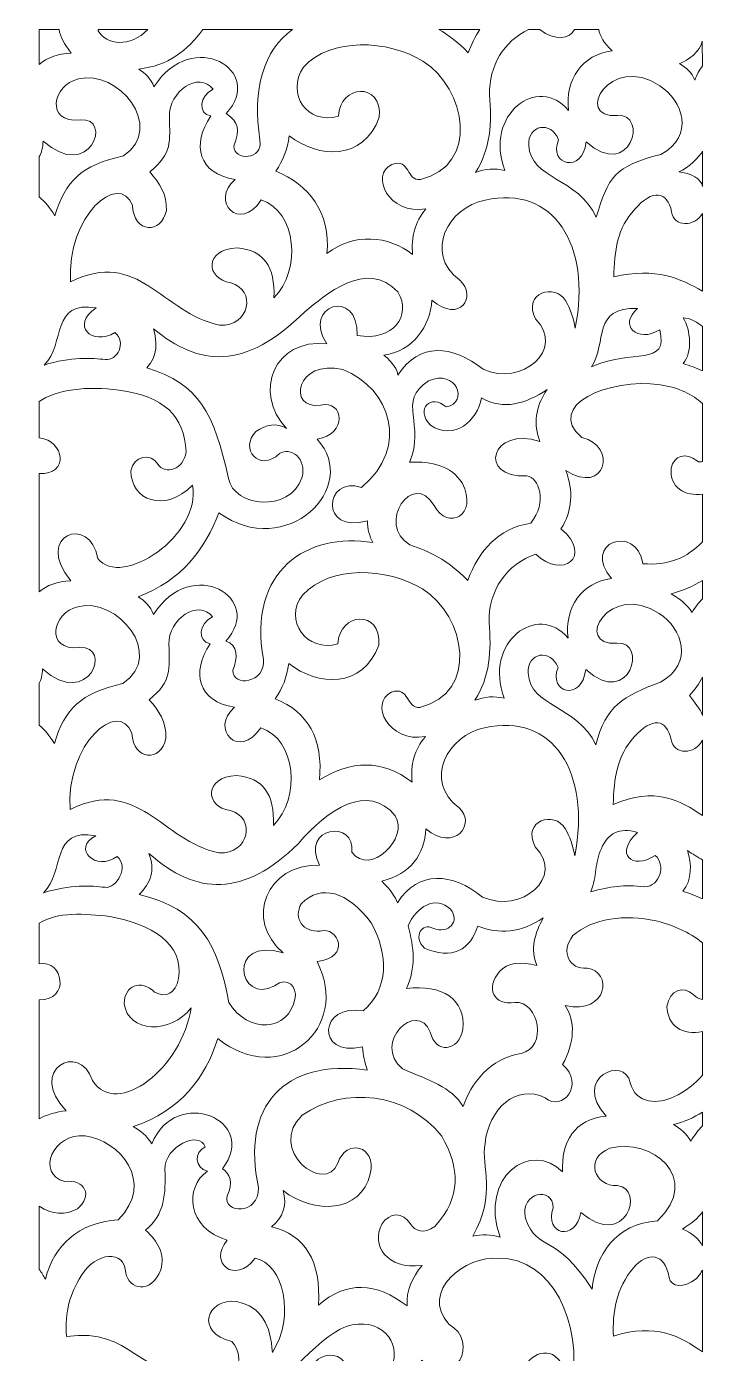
# Model space of a CAD drawing. Header units: centimetres. Extents: x -61 to 59, y -102 to 102.
# Drawn here: x 10.2 to 59.4, y 5.9 to 102.5 of the extents above; entities that cross this region are included whole.
import ezdxf

# ---------------------------------------------------------------- set-up
doc = ezdxf.new("R2010")
doc.units = ezdxf.units.CM
doc.header["$MEASUREMENT"] = 0
doc.layers.add('layer 1', color=7, linetype='Continuous')

msp = doc.modelspace()

# ---------------------------------------------------------------- linework, layer by layer
at = {"layer": 'layer 1', "color": 242, "lineweight": 9}
for points, knots in [([(29.58358, 102.25), (27.46231, 100.75653), (26.63312, 97.91877), (27.19972, 94.20324), (27.19972, 94.20324), (27.47787, 92.72964), (25.27843, 92.69927), (25.2988, 93.75055), (25.2988, 93.75055), (25.75921, 95.0766), (25.68021, 95.41738), (24.74583, 96.14265), (24.74583, 96.14265), (27.62003, 99.2297), (22.30411, 102.46548), (19.48442, 98.08968), (19.48442, 98.08968), (19.26281, 98.65356), (18.87714, 99.06605), (18.3793, 99.37512), (18.3793, 99.37512), (20.46555, 99.59696), (21.96413, 100.73223), (23.03674, 102.25), (23.03674, 102.25), (23.03674, 102.25), (29.58358, 102.25), (29.58358, 102.25)], [0, 0, 0, 0, 0.125, 0.125, 0.125, 0.125, 0.25, 0.25, 0.25, 0.25, 0.375, 0.375, 0.375, 0.375, 0.5, 0.5, 0.5, 0.5, 0.625, 0.625, 0.625, 0.625, 0.75, 0.75, 0.75, 0.75, 1, 1, 1, 1]), ([(12.57193, 102.25), (12.57193, 102.25), (11.12796, 102.25), (11.12796, 102.25), (11.12796, 102.25), (11.12796, 102.25), (11.12796, 99.69389), (11.12796, 99.69389), (11.12796, 99.69389), (11.6812, 100.20272), (12.45493, 100.50163), (13.45962, 100.52935), (13.45962, 100.52935), (12.93194, 101.18061), (12.66128, 101.76077), (12.57193, 102.25)], [0, 0, 0, 0, 0.2, 0.2, 0.2, 0.2, 0.4, 0.4, 0.4, 0.4, 0.6, 0.6, 0.6, 0.6, 1, 1, 1, 1]), ([(19.04108, 102.25), (17.77449, 100.93027), (15.98276, 101.10703), (15.42583, 102.16087), (15.42583, 102.16087), (15.4209, 102.19099), (15.41563, 102.2207), (15.41007, 102.25), (15.41007, 102.25), (15.41007, 102.25), (19.04108, 102.25), (19.04108, 102.25)], [0, 0, 0, 0, 0.25, 0.25, 0.25, 0.25, 0.5, 0.5, 0.5, 0.5, 1, 1, 1, 1]), ([(29.33282, 94.52259), (29.22359, 93.53178), (28.86189, 92.69896), (28.35854, 91.95474), (28.35854, 91.95474), (30.73206, 90.98944), (32.3678, 88.92659), (32.07729, 85.94542), (32.07729, 85.94542), (34.04538, 87.47791), (36.576, 87.26438), (38.3214, 85.87499), (38.3214, 85.87499), (38.18745, 87.14174), (38.49466, 88.25413), (39.28648, 89.19695), (39.28648, 89.19695), (36.58258, 88.72571), (35.18491, 91.66618), (36.81669, 92.43509), (36.81669, 92.43509), (38.1239, 92.90148), (37.87565, 91.21193), (38.88335, 91.32899), (38.88335, 91.32899), (43.20492, 92.36925), (42.23832, 97.95538), (39.07152, 99.94195), (39.07152, 99.94195), (36.48916, 101.53062), (32.38115, 101.66902), (30.36123, 99.52137), (30.36123, 99.52137), (29.10006, 97.57153), (30.63649, 95.27874), (32.9189, 95.9491), (32.9189, 95.9491), (33.00273, 98.23376), (36.10719, 98.49513), (35.89497, 95.85973), (35.89497, 95.85973), (34.72844, 92.68658), (31.45974, 92.85834), (29.33282, 94.52259)], [0, 0, 0, 0, 0.08333333, 0.08333333, 0.08333333, 0.08333333, 0.16666667, 0.16666667, 0.16666667, 0.16666667, 0.25, 0.25, 0.25, 0.25, 0.33333333, 0.33333333, 0.33333333, 0.33333333, 0.41666667, 0.41666667, 0.41666667, 0.41666667, 0.5, 0.5, 0.5, 0.5, 0.58333333, 0.58333333, 0.58333333, 0.58333333, 0.66666667, 0.66666667, 0.66666667, 0.66666667, 0.75, 0.75, 0.75, 0.75, 0.83333333, 0.83333333, 0.83333333, 0.83333333, 1, 1, 1, 1]), ([(43.2024, 102.25), (42.87666, 101.74476), (42.60461, 101.17715), (42.37522, 100.55762), (42.37522, 100.55762), (41.6013, 101.34357), (40.91048, 101.8641), (40.2365, 102.25), (40.2365, 102.25), (40.2365, 102.25), (43.2024, 102.25), (43.2024, 102.25)], [0, 0, 0, 0, 0.25, 0.25, 0.25, 0.25, 0.5, 0.5, 0.5, 0.5, 1, 1, 1, 1]), ([(51.87171, 102.25), (51.96449, 101.77976), (52.2604, 101.2491), (52.84493, 100.70368), (52.84493, 100.70368), (50.67991, 100.43401), (49.39216, 98.59327), (49.67427, 96.36313), (49.67427, 96.36313), (47.45959, 99.01085), (43.47996, 96.07108), (45.03471, 91.99073), (45.03471, 91.99073), (44.32042, 92.15656), (43.6085, 92.11994), (42.89967, 91.83894), (42.89967, 91.83894), (43.97306, 93.50713), (44.11646, 95.49552), (43.91983, 97.50803), (43.91983, 97.50803), (43.88124, 99.61339), (44.95986, 101.39319), (46.76312, 102.25), (46.76312, 102.25), (46.76312, 102.25), (47.58975, 102.24998), (47.58975, 102.24998), (47.58975, 102.24998), (48.66796, 101.37656), (49.79594, 101.56026), (50.10097, 102.25), (50.10097, 102.25), (50.10097, 102.25), (51.87171, 102.25), (51.87171, 102.25)], [0, 0, 0, 0, 0.1, 0.1, 0.1, 0.1, 0.2, 0.2, 0.2, 0.2, 0.3, 0.3, 0.3, 0.3, 0.4, 0.4, 0.4, 0.4, 0.5, 0.5, 0.5, 0.5, 0.6, 0.6, 0.6, 0.6, 0.7, 0.7, 0.7, 0.7, 0.8, 0.8, 0.8, 0.8, 1, 1, 1, 1]), ([(59.42795, 99.60369), (59.42795, 99.60369), (59.41084, 101.39968), (59.41084, 101.39968), (59.41084, 101.39968), (59.30708, 100.66235), (58.35669, 99.99526), (57.76144, 99.77208), (57.76144, 99.77208), (58.23161, 99.47365), (58.6468, 99.12024), (58.86555, 98.57038), (58.86555, 98.57038), (59.01783, 98.95733), (59.20834, 99.30276), (59.42795, 99.60369)], [0, 0, 0, 0, 0.2, 0.2, 0.2, 0.2, 0.4, 0.4, 0.4, 0.4, 0.6, 0.6, 0.6, 0.6, 1, 1, 1, 1]), ([(50.95924, 94.07426), (50.69976, 91.73157), (48.18837, 92.37133), (48.94625, 94.21729), (48.94625, 94.21729), (48.42613, 95.63558), (46.67713, 95.32092), (46.77232, 93.81364), (46.77232, 93.81364), (46.89327, 91.34296), (50.37624, 91.49022), (51.69655, 88.59422), (51.69655, 88.59422), (52.53942, 91.46015), (53.03844, 92.34433), (56.39664, 93.15595), (56.39664, 93.15595), (58.89237, 94.52463), (57.99163, 97.08879), (56.31458, 98.16213), (56.31458, 98.16213), (52.70564, 100.55551), (49.97733, 95.78046), (53.24045, 95.98765), (53.24045, 95.98765), (55.49438, 96.20109), (54.227, 91.18369), (50.95924, 94.07426)], [0, 0, 0, 0, 0.125, 0.125, 0.125, 0.125, 0.25, 0.25, 0.25, 0.25, 0.375, 0.375, 0.375, 0.375, 0.5, 0.5, 0.5, 0.5, 0.625, 0.625, 0.625, 0.625, 0.75, 0.75, 0.75, 0.75, 1, 1, 1, 1]), ([(11.12796, 93.01524), (11.29191, 93.27018), (11.39853, 93.63778), (11.40385, 94.13615), (11.40385, 94.13615), (14.78953, 91.09774), (16.53989, 95.88188), (14.10863, 95.67759), (14.10863, 95.67759), (11.52782, 95.41738), (12.09414, 98.22814), (13.98853, 98.65112), (13.98853, 98.65112), (16.83501, 99.38257), (20.3722, 95.18754), (17.26229, 93.05536), (17.26229, 93.05536), (14.14173, 92.36114), (13.04527, 91.2303), (12.26638, 88.6995), (12.26638, 88.6995), (11.92031, 89.27987), (11.53254, 89.7196), (11.12796, 90.07203), (11.12796, 90.07203), (11.12796, 90.07203), (11.12796, 93.01524), (11.12796, 93.01524)], [0, 0, 0, 0, 0.125, 0.125, 0.125, 0.125, 0.25, 0.25, 0.25, 0.25, 0.375, 0.375, 0.375, 0.375, 0.5, 0.5, 0.5, 0.5, 0.625, 0.625, 0.625, 0.625, 0.75, 0.75, 0.75, 0.75, 1, 1, 1, 1]), ([(19.18072, 91.88252), (20.85821, 93.26076), (20.62713, 94.10749), (20.61102, 95.90362), (20.61102, 95.90362), (20.54385, 97.75318), (22.76557, 99.2453), (23.79194, 97.9118), (23.79194, 97.9118), (22.7856, 97.42788), (22.65285, 96.11668), (23.61672, 95.96126), (23.61672, 95.96126), (22.21035, 93.85589), (22.71769, 91.76001), (25.39117, 91.3319), (25.39117, 91.3319), (23.55577, 89.77272), (25.72113, 87.43861), (27.29485, 89.8467), (27.29485, 89.8467), (29.86579, 89.01213), (30.23635, 84.75672), (28.21968, 82.73481), (28.21968, 82.73481), (28.31266, 84.98639), (27.48942, 86.20544), (25.54092, 86.35798), (25.54092, 86.35798), (23.14125, 86.27981), (23.22379, 84.09499), (25.0796, 83.81733), (25.0796, 83.81733), (26.95548, 83.32172), (26.48382, 80.62731), (24.25298, 80.73799), (24.25298, 80.73799), (20.03793, 81.6363), (18.38458, 86.35792), (13.41444, 83.89492), (13.41444, 83.89492), (13.10036, 88.68427), (16.94397, 91.96427), (17.91373, 89.45983), (17.91373, 89.45983), (18.01384, 87.40963), (20.04365, 87.31919), (20.39038, 89.092), (20.39038, 89.092), (20.44503, 90.24959), (19.87745, 91.09813), (19.18072, 91.88252)], [0, 0, 0, 0, 0.07142857, 0.07142857, 0.07142857, 0.07142857, 0.14285714, 0.14285714, 0.14285714, 0.14285714, 0.21428571, 0.21428571, 0.21428571, 0.21428571, 0.28571429, 0.28571429, 0.28571429, 0.28571429, 0.35714286, 0.35714286, 0.35714286, 0.35714286, 0.42857143, 0.42857143, 0.42857143, 0.42857143, 0.5, 0.5, 0.5, 0.5, 0.57142857, 0.57142857, 0.57142857, 0.57142857, 0.64285714, 0.64285714, 0.64285714, 0.64285714, 0.71428571, 0.71428571, 0.71428571, 0.71428571, 0.78571429, 0.78571429, 0.78571429, 0.78571429, 0.85714286, 0.85714286, 0.85714286, 0.85714286, 1, 1, 1, 1]), ([(59.42796, 90.83539), (59.42796, 91.32853), (58.5031, 91.85119), (57.70257, 91.8891), (57.70257, 91.8891), (58.41411, 92.17694), (59.21388, 92.97288), (59.42796, 93.40596), (59.42796, 93.40596), (59.42796, 93.40596), (59.42796, 90.83539), (59.42796, 90.83539)], [0, 0, 0, 0, 0.25, 0.25, 0.25, 0.25, 0.5, 0.5, 0.5, 0.5, 1, 1, 1, 1]), ([(50.16302, 80.52669), (51.3606, 86.55504), (48.58271, 90.977), (43.5957, 89.83373), (43.5957, 89.83373), (40.92692, 89.33996), (39.09627, 85.97921), (41.73884, 84.02788), (41.73884, 84.02788), (43.03998, 82.83899), (41.77614, 80.81224), (39.72423, 82.55748), (39.72423, 82.55748), (39.60048, 80.67022), (38.36629, 78.87424), (36.23304, 78.55472), (36.23304, 78.55472), (36.946, 77.94212), (37.18937, 77.51922), (37.2503, 77.11162), (37.2503, 77.11162), (38.81323, 79.50652), (41.1969, 79.3136), (43.44635, 77.52675), (43.44635, 77.52675), (46.24805, 76.27772), (49.47903, 78.95325), (47.27283, 81.19074), (47.27283, 81.19074), (46.29218, 83.14492), (48.72081, 83.7885), (49.45563, 82.52264), (49.45563, 82.52264), (49.78995, 81.97709), (50.04834, 81.18581), (50.16302, 80.52669)], [0, 0, 0, 0, 0.1, 0.1, 0.1, 0.1, 0.2, 0.2, 0.2, 0.2, 0.3, 0.3, 0.3, 0.3, 0.4, 0.4, 0.4, 0.4, 0.5, 0.5, 0.5, 0.5, 0.6, 0.6, 0.6, 0.6, 0.7, 0.7, 0.7, 0.7, 0.8, 0.8, 0.8, 0.8, 1, 1, 1, 1]), ([(59.42796, 83.2178), (59.42796, 83.2178), (59.42796, 88.87292), (59.42796, 88.87292), (59.42796, 88.87292), (58.86357, 87.86111), (57.33151, 87.86491), (57.18068, 88.99635), (57.18068, 88.99635), (56.85515, 90.49388), (55.79169, 90.65549), (54.49687, 89.17309), (54.49687, 89.17309), (53.22804, 87.83779), (53.01633, 86.11635), (52.96473, 84.25198), (52.96473, 84.25198), (56.04611, 84.985), (57.85006, 84.10997), (59.42796, 83.2178)], [0, 0, 0, 0, 0.16666667, 0.16666667, 0.16666667, 0.16666667, 0.33333333, 0.33333333, 0.33333333, 0.33333333, 0.5, 0.5, 0.5, 0.5, 0.66666667, 0.66666667, 0.66666667, 0.66666667, 1, 1, 1, 1]), ([(19.43956, 80.48112), (19.72386, 79.51024), (19.77768, 78.53308), (18.97152, 77.62572), (18.97152, 77.62572), (22.79671, 76.47906), (23.84751, 74.33649), (24.90906, 69.58727), (24.90906, 69.58727), (25.29568, 67.5173), (29.35177, 67.05245), (30.26137, 69.63165), (30.26137, 69.63165), (30.65586, 71.06809), (29.38854, 71.91159), (28.62669, 71.39249), (28.62669, 71.39249), (27.14956, 69.97079), (25.66788, 71.7824), (26.91001, 73.00568), (26.91001, 73.00568), (27.67011, 73.52302), (28.41225, 73.65431), (29.12813, 73.22131), (29.12813, 73.22131), (26.65205, 75.83086), (28.25847, 79.81712), (32.06989, 79.37477), (32.06989, 79.37477), (30.18466, 82.20803), (34.3869, 83.50238), (34.28316, 79.9884), (34.28316, 79.9884), (36.94077, 79.54242), (38.25433, 81.43344), (37.25408, 83.15659), (37.25408, 83.15659), (34.96125, 85.62869), (31.90763, 82.8846), (30.4628, 81.71191), (30.4628, 81.71191), (26.06181, 77.37345), (22.78111, 77.76543), (19.43956, 80.48112)], [0, 0, 0, 0, 0.08333333, 0.08333333, 0.08333333, 0.08333333, 0.16666667, 0.16666667, 0.16666667, 0.16666667, 0.25, 0.25, 0.25, 0.25, 0.33333333, 0.33333333, 0.33333333, 0.33333333, 0.41666667, 0.41666667, 0.41666667, 0.41666667, 0.5, 0.5, 0.5, 0.5, 0.58333333, 0.58333333, 0.58333333, 0.58333333, 0.66666667, 0.66666667, 0.66666667, 0.66666667, 0.75, 0.75, 0.75, 0.75, 0.83333333, 0.83333333, 0.83333333, 0.83333333, 1, 1, 1, 1]), ([(15.28134, 81.99026), (11.9579, 82.57647), (13.07028, 79.40908), (11.47713, 77.83752), (11.47713, 77.83752), (13.4012, 78.44554), (15.01448, 78.35534), (15.9391, 78.23388), (15.9391, 78.23388), (16.80831, 78.11969), (17.51167, 79.48804), (16.64396, 80.20515), (16.64396, 80.20515), (14.96263, 79.20519), (13.3727, 80.73263), (15.28134, 81.99026)], [0, 0, 0, 0, 0.2, 0.2, 0.2, 0.2, 0.4, 0.4, 0.4, 0.4, 0.6, 0.6, 0.6, 0.6, 1, 1, 1, 1]), ([(54.70687, 81.95565), (51.36031, 82.07543), (52.50904, 79.50555), (51.34383, 77.70354), (51.34383, 77.70354), (54.26019, 79.073), (57.00083, 77.67483), (56.31805, 80.40402), (56.31805, 80.40402), (54.68209, 79.40638), (53.27631, 80.72308), (54.70687, 81.95565)], [0, 0, 0, 0, 0.25, 0.25, 0.25, 0.25, 0.5, 0.5, 0.5, 0.5, 1, 1, 1, 1]), ([(59.42796, 77.41646), (58.99024, 77.61505), (58.52318, 77.79182), (58.02788, 77.94483), (58.02788, 77.94483), (58.72332, 78.76691), (58.56114, 80.37456), (58.02626, 81.26636), (58.02626, 81.26636), (58.46847, 81.29006), (59.19455, 80.88432), (59.42796, 80.63574), (59.42796, 80.63574), (59.42796, 80.63574), (59.42796, 77.41646), (59.42796, 77.41646)], [0, 0, 0, 0, 0.2, 0.2, 0.2, 0.2, 0.4, 0.4, 0.4, 0.4, 0.6, 0.6, 0.6, 0.6, 1, 1, 1, 1]), ([(24.19585, 67.08545), (23.21249, 64.46958), (21.53085, 62.17425), (18.34137, 60.98023), (18.34137, 60.98023), (18.83924, 60.67118), (19.22489, 60.25865), (19.44649, 59.69479), (19.44649, 59.69479), (22.26618, 64.07062), (27.58209, 60.83482), (24.70789, 57.74776), (24.70789, 57.74776), (25.64659, 57.52534), (25.55624, 56.47021), (25.23633, 55.64868), (25.23633, 55.64868), (25.17741, 54.32459), (27.66549, 54.73557), (27.44767, 56.41942), (27.44767, 56.41942), (26.29268, 62.88657), (30.64384, 65.71214), (35.43084, 64.91803), (35.43084, 64.91803), (35.18561, 65.34029), (35.02239, 65.90821), (35.03435, 66.50543), (35.03435, 66.50543), (31.51594, 65.47083), (31.87654, 69.82592), (34.60669, 68.93047), (34.60669, 68.93047), (38.12727, 71.8953), (36.72024, 76.12579), (33.24501, 77.50357), (33.24501, 77.50357), (29.8214, 78.35391), (29.16606, 74.54339), (31.60042, 74.92753), (31.60042, 74.92753), (33.34305, 75.33812), (33.58758, 72.7537), (31.35827, 72.45241), (31.35827, 72.45241), (34.60669, 68.93047), (29.09285, 63.58274), (24.19585, 67.08545)], [0, 0, 0, 0, 0.07692308, 0.07692308, 0.07692308, 0.07692308, 0.15384615, 0.15384615, 0.15384615, 0.15384615, 0.23076923, 0.23076923, 0.23076923, 0.23076923, 0.30769231, 0.30769231, 0.30769231, 0.30769231, 0.38461538, 0.38461538, 0.38461538, 0.38461538, 0.46153846, 0.46153846, 0.46153846, 0.46153846, 0.53846154, 0.53846154, 0.53846154, 0.53846154, 0.61538462, 0.61538462, 0.61538462, 0.61538462, 0.69230769, 0.69230769, 0.69230769, 0.69230769, 0.76923077, 0.76923077, 0.76923077, 0.76923077, 0.84615385, 0.84615385, 0.84615385, 0.84615385, 1, 1, 1, 1]), ([(48.11667, 76.05096), (46.53696, 75.02469), (44.9509, 74.51806), (43.34731, 75.44803), (43.34731, 75.44803), (43.02375, 73.78024), (41.36561, 72.31443), (39.6109, 73.46449), (39.6109, 73.46449), (38.48268, 74.64143), (39.65582, 75.79406), (40.7575, 74.7879), (40.7575, 74.7879), (42.45633, 75.09642), (41.50249, 77.60728), (39.47318, 76.6831), (39.47318, 76.6831), (37.11696, 75.19479), (39.31385, 73.48532), (38.08292, 70.77465), (38.08292, 70.77465), (39.77223, 70.84081), (41.0963, 70.50087), (41.92474, 69.27121), (41.92474, 69.27121), (43.14092, 66.8977), (40.8679, 65.74563), (39.88137, 67.61212), (39.88137, 67.61212), (38.3611, 70.25477), (35.62102, 66.26759), (38.11903, 64.75433), (38.11903, 64.75433), (39.5501, 64.25477), (40.77419, 63.75015), (42.33725, 62.16273), (42.33725, 62.16273), (43.15526, 64.37191), (44.51553, 65.92065), (46.91881, 66.33598), (46.91881, 66.33598), (48.16996, 67.87511), (47.5123, 69.67065), (46.64628, 69.76907), (46.64628, 69.76907), (42.96005, 69.61953), (44.07842, 73.42532), (47.57797, 72.27389), (47.57797, 72.27389), (47.12911, 73.52525), (47.2249, 74.78326), (48.11667, 76.05096)], [0, 0, 0, 0, 0.07142857, 0.07142857, 0.07142857, 0.07142857, 0.14285714, 0.14285714, 0.14285714, 0.14285714, 0.21428571, 0.21428571, 0.21428571, 0.21428571, 0.28571429, 0.28571429, 0.28571429, 0.28571429, 0.35714286, 0.35714286, 0.35714286, 0.35714286, 0.42857143, 0.42857143, 0.42857143, 0.42857143, 0.5, 0.5, 0.5, 0.5, 0.57142857, 0.57142857, 0.57142857, 0.57142857, 0.64285714, 0.64285714, 0.64285714, 0.64285714, 0.71428571, 0.71428571, 0.71428571, 0.71428571, 0.78571429, 0.78571429, 0.78571429, 0.78571429, 0.85714286, 0.85714286, 0.85714286, 0.85714286, 1, 1, 1, 1]), ([(11.12796, 75.18186), (12.30037, 76.04976), (14.63955, 76.33775), (16.94284, 76.00565), (16.94284, 76.00565), (20.18318, 75.57731), (21.71245, 74.15738), (21.81625, 71.51885), (21.81625, 71.51885), (21.67487, 70.22836), (20.30417, 69.81363), (19.75291, 70.63476), (19.75291, 70.63476), (19.29579, 71.4672), (17.94746, 71.22377), (17.81042, 70.15007), (17.81042, 70.15007), (17.77614, 68.00057), (20.24128, 67.03509), (22.30041, 69.08881), (22.30041, 69.08881), (22.95556, 65.4562), (17.11593, 61.54028), (15.38787, 63.766), (15.38787, 63.766), (14.86184, 66.97697), (10.68495, 65.51223), (13.42164, 62.13451), (13.42164, 62.13451), (12.43974, 62.10739), (11.67844, 61.82124), (11.12796, 61.33327), (11.12796, 61.33327), (11.12796, 61.33327), (11.12778, 69.95255), (11.12778, 69.95255), (11.12778, 69.95255), (13.3254, 69.79927), (12.99317, 72.3589), (11.12796, 72.5317), (11.12796, 72.5317), (11.12796, 72.5317), (11.12796, 75.18186), (11.12796, 75.18186)], [0, 0, 0, 0, 0.08333333, 0.08333333, 0.08333333, 0.08333333, 0.16666667, 0.16666667, 0.16666667, 0.16666667, 0.25, 0.25, 0.25, 0.25, 0.33333333, 0.33333333, 0.33333333, 0.33333333, 0.41666667, 0.41666667, 0.41666667, 0.41666667, 0.5, 0.5, 0.5, 0.5, 0.58333333, 0.58333333, 0.58333333, 0.58333333, 0.66666667, 0.66666667, 0.66666667, 0.66666667, 0.75, 0.75, 0.75, 0.75, 0.83333333, 0.83333333, 0.83333333, 0.83333333, 1, 1, 1, 1]), ([(59.42797, 64.97355), (58.33382, 63.81103), (56.8973, 63.23234), (55.09587, 63.38513), (55.09587, 63.38513), (54.59414, 66.36092), (50.54829, 64.86543), (52.80699, 62.3088), (52.80699, 62.3088), (50.64196, 62.03909), (49.3542, 60.1984), (49.63632, 57.96821), (49.63632, 57.96821), (47.42165, 60.61595), (43.44201, 57.6762), (44.99678, 53.59578), (44.99678, 53.59578), (44.28242, 53.76171), (43.57057, 53.72503), (42.86169, 53.44404), (42.86169, 53.44404), (43.93513, 55.11225), (44.07856, 57.10066), (43.88193, 59.11314), (43.88193, 59.11314), (43.83945, 61.4313), (45.15139, 63.35471), (47.29371, 64.08599), (47.29371, 64.08599), (49.20926, 62.20293), (51.51253, 63.88523), (49.12027, 65.92316), (49.12027, 65.92316), (49.98394, 67.25949), (50.01727, 68.68514), (49.48239, 70.17199), (49.48239, 70.17199), (52.33185, 68.29939), (53.32243, 71.93923), (50.63144, 72.56194), (50.63144, 72.56194), (47.93465, 74.87596), (52.58872, 76.92995), (56.36691, 76.40304), (56.36691, 76.40304), (57.70886, 76.19588), (58.71832, 75.68085), (59.42797, 75.04299), (59.42797, 75.04299), (59.42797, 75.04299), (59.42796, 70.82829), (59.42796, 70.82829), (59.42796, 70.82829), (59.38669, 70.76761), (59.15567, 70.76488), (59.03237, 70.86277), (59.03237, 70.86277), (58.23933, 71.49413), (57.31637, 71.275), (57.15325, 70.33703), (57.15325, 70.33703), (56.98645, 68.91013), (58.18219, 68.28327), (59.42795, 68.45276), (59.42795, 68.45276), (59.42795, 68.45276), (59.42797, 64.97355), (59.42797, 64.97355)], [0, 0, 0, 0, 0.05555556, 0.05555556, 0.05555556, 0.05555556, 0.11111111, 0.11111111, 0.11111111, 0.11111111, 0.16666667, 0.16666667, 0.16666667, 0.16666667, 0.22222222, 0.22222222, 0.22222222, 0.22222222, 0.27777778, 0.27777778, 0.27777778, 0.27777778, 0.33333333, 0.33333333, 0.33333333, 0.33333333, 0.38888889, 0.38888889, 0.38888889, 0.38888889, 0.44444444, 0.44444444, 0.44444444, 0.44444444, 0.5, 0.5, 0.5, 0.5, 0.55555556, 0.55555556, 0.55555556, 0.55555556, 0.61111111, 0.61111111, 0.61111111, 0.61111111, 0.66666667, 0.66666667, 0.66666667, 0.66666667, 0.72222222, 0.72222222, 0.72222222, 0.72222222, 0.77777778, 0.77777778, 0.77777778, 0.77777778, 0.83333333, 0.83333333, 0.83333333, 0.83333333, 0.88888889, 0.88888889, 0.88888889, 0.88888889, 1, 1, 1, 1]), ([(29.29488, 56.12771), (29.18565, 55.13689), (28.82395, 54.30407), (28.3206, 53.55985), (28.3206, 53.55985), (30.69411, 52.59456), (31.82584, 50.63031), (31.53533, 47.64914), (31.53533, 47.64914), (33.81917, 49.05978), (36.07313, 49.19903), (38.28346, 47.48011), (38.28346, 47.48011), (38.1495, 48.74686), (38.45672, 49.85925), (39.24854, 50.80207), (39.24854, 50.80207), (36.54464, 50.33083), (35.14697, 53.27129), (36.77875, 54.04021), (36.77875, 54.04021), (38.08595, 54.5066), (37.83771, 52.81705), (38.8454, 52.9341), (38.8454, 52.9341), (43.16698, 53.97437), (42.20038, 59.5605), (39.03358, 61.54707), (39.03358, 61.54707), (36.45122, 63.13574), (32.3432, 63.27414), (30.32329, 61.12649), (30.32329, 61.12649), (28.87232, 59.27908), (30.59855, 56.88385), (32.88096, 57.55422), (32.88096, 57.55422), (32.96479, 59.83887), (36.06925, 60.10025), (35.85703, 57.46484), (35.85703, 57.46484), (34.6905, 54.2917), (31.4218, 54.46346), (29.29488, 56.12771)], [0, 0, 0, 0, 0.08333333, 0.08333333, 0.08333333, 0.08333333, 0.16666667, 0.16666667, 0.16666667, 0.16666667, 0.25, 0.25, 0.25, 0.25, 0.33333333, 0.33333333, 0.33333333, 0.33333333, 0.41666667, 0.41666667, 0.41666667, 0.41666667, 0.5, 0.5, 0.5, 0.5, 0.58333333, 0.58333333, 0.58333333, 0.58333333, 0.66666667, 0.66666667, 0.66666667, 0.66666667, 0.75, 0.75, 0.75, 0.75, 0.83333333, 0.83333333, 0.83333333, 0.83333333, 1, 1, 1, 1]), ([(50.9213, 55.67937), (50.66182, 53.33669), (48.15043, 53.97645), (48.9083, 55.82241), (48.9083, 55.82241), (48.38819, 57.24069), (46.63919, 56.92604), (46.73438, 55.41876), (46.73438, 55.41876), (46.85532, 52.94807), (50.3383, 53.09534), (51.65861, 50.19933), (51.65861, 50.19933), (52.39674, 53.06399), (53.6459, 53.74705), (56.3587, 54.76107), (56.3587, 54.76107), (58.85443, 56.12975), (57.95369, 58.69391), (56.27664, 59.76725), (56.27664, 59.76725), (52.6677, 62.16063), (49.93939, 57.38558), (53.2025, 57.59277), (53.2025, 57.59277), (55.45644, 57.8062), (54.18906, 52.78881), (50.9213, 55.67937)], [0, 0, 0, 0, 0.125, 0.125, 0.125, 0.125, 0.25, 0.25, 0.25, 0.25, 0.375, 0.375, 0.375, 0.375, 0.5, 0.5, 0.5, 0.5, 0.625, 0.625, 0.625, 0.625, 0.75, 0.75, 0.75, 0.75, 1, 1, 1, 1]), ([(59.42795, 60.83883), (59.1524, 60.56241), (58.8961, 60.23089), (58.66972, 59.83983), (58.66972, 59.83983), (58.3318, 60.38695), (57.64505, 60.92884), (57.14295, 61.19454), (57.14295, 61.19454), (57.98242, 61.42197), (58.74395, 61.74534), (59.42796, 62.15481), (59.42796, 62.15481), (59.42796, 62.15481), (59.42795, 60.83883), (59.42795, 60.83883)], [0, 0, 0, 0, 0.2, 0.2, 0.2, 0.2, 0.4, 0.4, 0.4, 0.4, 0.6, 0.6, 0.6, 0.6, 1, 1, 1, 1]), ([(11.12796, 54.68322), (11.27031, 54.93448), (11.36106, 55.28243), (11.36597, 55.74127), (11.36597, 55.74127), (14.75161, 52.70282), (16.50195, 57.48694), (14.07069, 57.28272), (14.07069, 57.28272), (11.4899, 57.02246), (12.05622, 59.83329), (13.9506, 60.25622), (13.9506, 60.25622), (16.79705, 60.98763), (20.33424, 56.79271), (17.22434, 54.66048), (17.22434, 54.66048), (14.10382, 53.96628), (13.00732, 52.83541), (12.22843, 50.30465), (12.22843, 50.30465), (11.8932, 50.86685), (11.51884, 51.29709), (11.12796, 51.64384), (11.12796, 51.64384), (11.12796, 51.64384), (11.12796, 54.68322), (11.12796, 54.68322)], [0, 0, 0, 0, 0.125, 0.125, 0.125, 0.125, 0.25, 0.25, 0.25, 0.25, 0.375, 0.375, 0.375, 0.375, 0.5, 0.5, 0.5, 0.5, 0.625, 0.625, 0.625, 0.625, 0.75, 0.75, 0.75, 0.75, 1, 1, 1, 1]), ([(19.14277, 53.48763), (20.82026, 54.86588), (20.58919, 55.71261), (20.57308, 57.50874), (20.57308, 57.50874), (20.50591, 59.35829), (22.72763, 60.85042), (23.754, 59.51691), (23.754, 59.51691), (22.74766, 59.033), (22.6149, 57.7218), (23.57878, 57.56637), (23.57878, 57.56637), (22.17241, 55.46101), (22.67975, 53.36512), (25.35323, 52.93702), (25.35323, 52.93702), (23.51783, 51.37783), (25.68319, 49.04373), (27.2569, 51.45182), (27.2569, 51.45182), (29.82785, 50.61725), (30.19841, 46.36184), (28.18174, 44.33992), (28.18174, 44.33992), (28.27472, 46.5915), (27.45148, 47.81056), (25.50298, 47.96309), (25.50298, 47.96309), (23.10331, 47.88493), (23.18585, 45.7001), (25.04166, 45.42245), (25.04166, 45.42245), (26.91754, 44.92683), (26.44588, 42.23243), (24.21503, 42.3431), (24.21503, 42.3431), (19.99999, 43.24142), (18.34664, 47.96304), (13.3765, 45.50004), (13.3765, 45.50004), (13.06242, 50.28938), (16.90603, 53.56939), (17.87579, 51.06495), (17.87579, 51.06495), (17.9759, 49.01474), (20.00571, 48.9243), (20.35244, 50.69712), (20.35244, 50.69712), (20.40709, 51.8547), (19.83951, 52.70325), (19.14277, 53.48763)], [0, 0, 0, 0, 0.07142857, 0.07142857, 0.07142857, 0.07142857, 0.14285714, 0.14285714, 0.14285714, 0.14285714, 0.21428571, 0.21428571, 0.21428571, 0.21428571, 0.28571429, 0.28571429, 0.28571429, 0.28571429, 0.35714286, 0.35714286, 0.35714286, 0.35714286, 0.42857143, 0.42857143, 0.42857143, 0.42857143, 0.5, 0.5, 0.5, 0.5, 0.57142857, 0.57142857, 0.57142857, 0.57142857, 0.64285714, 0.64285714, 0.64285714, 0.64285714, 0.71428571, 0.71428571, 0.71428571, 0.71428571, 0.78571429, 0.78571429, 0.78571429, 0.78571429, 0.85714286, 0.85714286, 0.85714286, 0.85714286, 1, 1, 1, 1]), ([(59.42796, 52.34326), (59.22899, 52.88901), (58.86472, 53.25173), (58.48642, 53.80233), (58.48642, 53.80233), (58.86811, 54.21883), (59.19064, 54.65783), (59.42796, 55.12785), (59.42796, 55.12785), (59.42796, 55.12785), (59.42796, 52.34326), (59.42796, 52.34326)], [0, 0, 0, 0, 0.25, 0.25, 0.25, 0.25, 0.5, 0.5, 0.5, 0.5, 1, 1, 1, 1]), ([(50.12507, 42.1318), (51.32266, 48.16016), (48.54477, 52.58211), (43.55776, 51.43885), (43.55776, 51.43885), (40.88897, 50.94508), (39.05833, 47.58433), (41.7009, 45.63299), (41.7009, 45.63299), (43.00203, 44.44411), (41.34096, 42.34966), (39.28906, 44.09489), (39.28906, 44.09489), (39.16531, 42.20764), (38.21795, 40.85506), (36.06682, 40.28392), (36.06682, 40.28392), (36.72753, 39.6602), (37.05717, 39.12319), (37.21236, 38.71673), (37.21236, 38.71673), (38.77529, 41.11164), (41.15896, 40.91871), (43.40841, 39.13187), (43.40841, 39.13187), (46.2101, 37.88284), (49.44109, 40.55837), (47.23489, 42.79586), (47.23489, 42.79586), (46.25424, 44.75003), (48.68287, 45.39362), (49.41769, 44.12775), (49.41769, 44.12775), (49.75201, 43.58221), (50.0104, 42.79092), (50.12507, 42.1318)], [0, 0, 0, 0, 0.1, 0.1, 0.1, 0.1, 0.2, 0.2, 0.2, 0.2, 0.3, 0.3, 0.3, 0.3, 0.4, 0.4, 0.4, 0.4, 0.5, 0.5, 0.5, 0.5, 0.6, 0.6, 0.6, 0.6, 0.7, 0.7, 0.7, 0.7, 0.8, 0.8, 0.8, 0.8, 1, 1, 1, 1]), ([(59.42795, 45.05765), (59.42795, 45.05765), (59.42796, 50.55061), (59.42796, 50.55061), (59.42796, 50.55061), (58.89799, 49.46663), (57.29711, 49.44357), (57.14277, 50.60148), (57.14277, 50.60148), (56.8172, 52.09898), (55.75374, 52.26056), (54.4589, 50.77828), (54.4589, 50.77828), (53.19008, 49.44293), (52.9784, 47.72146), (52.92677, 45.85712), (52.92677, 45.85712), (55.94435, 47.17687), (57.79123, 46.19449), (59.42795, 45.05765)], [0, 0, 0, 0, 0.16666667, 0.16666667, 0.16666667, 0.16666667, 0.33333333, 0.33333333, 0.33333333, 0.33333333, 0.5, 0.5, 0.5, 0.5, 0.66666667, 0.66666667, 0.66666667, 0.66666667, 1, 1, 1, 1]), ([(28.90084, 35.07501), (24.73088, 36.32757), (25.62403, 31.23438), (28.26783, 32.66087), (28.26783, 32.66087), (29.25547, 33.45173), (29.90562, 32.52346), (29.75958, 31.78886), (29.75958, 31.78886), (29.33616, 29.29058), (26.27163, 29.19032), (24.945, 31.45774), (24.945, 31.45774), (24.14855, 35.63288), (22.81372, 38.28778), (18.39629, 39.31805), (18.39629, 39.31805), (19.26622, 40.13699), (19.58958, 41.10815), (19.11408, 42.30179), (19.11408, 42.30179), (22.55938, 39.24315), (26.02492, 39.10388), (29.99958, 43.02128), (29.99958, 43.02128), (32.12135, 45.50113), (35.08329, 47.49063), (37.05628, 45.03486), (37.05628, 45.03486), (38.07828, 43.41216), (35.22072, 40.61178), (33.88257, 42.3895), (33.88257, 42.3895), (34.25158, 44.76837), (30.06013, 44.30519), (31.54772, 41.43917), (31.54772, 41.43917), (27.66956, 41.59974), (26.03703, 37.43699), (28.90084, 35.07501)], [0, 0, 0, 0, 0.09090909, 0.09090909, 0.09090909, 0.09090909, 0.18181818, 0.18181818, 0.18181818, 0.18181818, 0.27272727, 0.27272727, 0.27272727, 0.27272727, 0.36363636, 0.36363636, 0.36363636, 0.36363636, 0.45454545, 0.45454545, 0.45454545, 0.45454545, 0.54545455, 0.54545455, 0.54545455, 0.54545455, 0.63636364, 0.63636364, 0.63636364, 0.63636364, 0.72727273, 0.72727273, 0.72727273, 0.72727273, 0.81818182, 0.81818182, 0.81818182, 0.81818182, 1, 1, 1, 1]), ([(15.2434, 43.59538), (11.91996, 44.18159), (13.03234, 41.0142), (11.43919, 39.44264), (11.43919, 39.44264), (13.36325, 40.05066), (14.97655, 39.96046), (15.90116, 39.83899), (15.90116, 39.83899), (16.77037, 39.72482), (17.67988, 41.36803), (16.81217, 42.08514), (16.81217, 42.08514), (15.25831, 40.94008), (13.4561, 42.69539), (15.2434, 43.59538)], [0, 0, 0, 0, 0.2, 0.2, 0.2, 0.2, 0.4, 0.4, 0.4, 0.4, 0.6, 0.6, 0.6, 0.6, 1, 1, 1, 1]), ([(54.69044, 43.82548), (52.977, 42.30835), (54.29157, 41.02895), (55.98868, 42.16528), (55.98868, 42.16528), (56.776, 41.45561), (56.34089, 39.91392), (55.22055, 39.8723), (55.22055, 39.8723), (53.64596, 40.05485), (52.76136, 39.90835), (51.28628, 39.51002), (51.28628, 39.51002), (51.77469, 40.68921), (51.55397, 41.60834), (52.06487, 42.6621), (52.06487, 42.6621), (52.53865, 43.75211), (53.36034, 44.23349), (54.69044, 43.82548)], [0, 0, 0, 0, 0.16666667, 0.16666667, 0.16666667, 0.16666667, 0.33333333, 0.33333333, 0.33333333, 0.33333333, 0.5, 0.5, 0.5, 0.5, 0.66666667, 0.66666667, 0.66666667, 0.66666667, 1, 1, 1, 1]), ([(59.42796, 39.00552), (58.97839, 39.21064), (58.49857, 39.39282), (57.98997, 39.54993), (57.98997, 39.54993), (58.68538, 40.37203), (58.64306, 41.55172), (58.33072, 42.52909), (58.33072, 42.52909), (58.71351, 42.26142), (59.07912, 42.03349), (59.42796, 41.84027), (59.42796, 41.84027), (59.42796, 41.84027), (59.42796, 39.00552), (59.42796, 39.00552)], [0, 0, 0, 0, 0.2, 0.2, 0.2, 0.2, 0.4, 0.4, 0.4, 0.4, 0.6, 0.6, 0.6, 0.6, 1, 1, 1, 1]), ([(31.36126, 34.44818), (33.86922, 34.68823), (32.90478, 37.0299), (31.59612, 36.66133), (31.59612, 36.66133), (30.37893, 36.54519), (29.57756, 37.54801), (30.22034, 38.66626), (30.22034, 38.66626), (31.66969, 40.07366), (33.55443, 39.56591), (35.30751, 37.26182), (35.30751, 37.26182), (36.5784, 34.98324), (36.58166, 32.42733), (34.71544, 30.84373), (34.71544, 30.84373), (31.5596, 31.46146), (31.1695, 27.48288), (34.66758, 28.22369), (34.66758, 28.22369), (34.72817, 27.59981), (34.81646, 27.12751), (35.01948, 26.53163), (35.01948, 26.53163), (28.91719, 27.41403), (25.81448, 23.86344), (27.09967, 17.9919), (27.09967, 17.9919), (27.15602, 15.94991), (24.47258, 16.09523), (24.8233, 17.39845), (24.8233, 17.39845), (25.28851, 18.30929), (25.01066, 19.04612), (24.46411, 19.36341), (24.46411, 19.36341), (27.19472, 22.92423), (21.0742, 25.44364), (19.32993, 21.18629), (19.32993, 21.18629), (18.97701, 21.74503), (18.51901, 22.14972), (17.97395, 22.42677), (17.97395, 22.42677), (21.46723, 23.60673), (23.18782, 25.962), (24.13906, 28.82908), (24.13906, 28.82908), (28.74031, 25.18742), (33.84758, 29.57254), (31.36126, 34.44818)], [0, 0, 0, 0, 0.07142857, 0.07142857, 0.07142857, 0.07142857, 0.14285714, 0.14285714, 0.14285714, 0.14285714, 0.21428571, 0.21428571, 0.21428571, 0.21428571, 0.28571429, 0.28571429, 0.28571429, 0.28571429, 0.35714286, 0.35714286, 0.35714286, 0.35714286, 0.42857143, 0.42857143, 0.42857143, 0.42857143, 0.5, 0.5, 0.5, 0.5, 0.57142857, 0.57142857, 0.57142857, 0.57142857, 0.64285714, 0.64285714, 0.64285714, 0.64285714, 0.71428571, 0.71428571, 0.71428571, 0.71428571, 0.78571429, 0.78571429, 0.78571429, 0.78571429, 0.85714286, 0.85714286, 0.85714286, 0.85714286, 1, 1, 1, 1]), ([(37.88001, 32.4746), (38.5671, 33.98441), (38.42276, 35.46565), (37.99185, 37.04318), (37.99185, 37.04318), (38.57761, 38.41832), (39.9861, 39.2798), (41.07775, 38.25408), (41.07775, 38.25408), (41.79754, 37.37219), (40.96429, 36.40533), (39.79588, 36.8557), (39.79588, 36.8557), (39.01467, 37.33517), (38.30897, 36.22312), (39.18485, 35.4236), (39.18485, 35.4236), (41.16524, 34.51895), (42.55909, 35.3251), (43.06215, 37.02127), (43.06215, 37.02127), (44.60947, 36.40987), (46.19359, 36.50252), (47.83151, 37.6242), (47.83151, 37.6242), (47.22338, 36.48022), (46.86008, 35.32701), (47.37121, 34.14079), (47.37121, 34.14079), (46.18465, 34.44491), (45.24096, 34.37579), (44.65291, 33.70955), (44.65291, 33.70955), (43.61637, 32.506), (44.18382, 31.21046), (45.76966, 31.471), (45.76966, 31.471), (47.54482, 31.58184), (48.1679, 28.16755), (46.21305, 27.75769), (46.21305, 27.75769), (43.97533, 27.4301), (42.52519, 25.5129), (42.00726, 23.89336), (42.00726, 23.89336), (41.16687, 25.30164), (39.44412, 25.83048), (37.58208, 26.63787), (37.58208, 26.63787), (35.31176, 28.54273), (38.66591, 31.65906), (39.59467, 29.31105), (39.59467, 29.31105), (39.99116, 27.72366), (41.66575, 27.84188), (41.98063, 29.50778), (41.98063, 29.50778), (42.19226, 31.72851), (40.44462, 32.80183), (37.88001, 32.4746)], [0, 0, 0, 0, 0.0625, 0.0625, 0.0625, 0.0625, 0.125, 0.125, 0.125, 0.125, 0.1875, 0.1875, 0.1875, 0.1875, 0.25, 0.25, 0.25, 0.25, 0.3125, 0.3125, 0.3125, 0.3125, 0.375, 0.375, 0.375, 0.375, 0.4375, 0.4375, 0.4375, 0.4375, 0.5, 0.5, 0.5, 0.5, 0.5625, 0.5625, 0.5625, 0.5625, 0.625, 0.625, 0.625, 0.625, 0.6875, 0.6875, 0.6875, 0.6875, 0.75, 0.75, 0.75, 0.75, 0.8125, 0.8125, 0.8125, 0.8125, 0.875, 0.875, 0.875, 0.875, 1, 1, 1, 1]), ([(11.12796, 37.22203), (12.45673, 38.07607), (14.44156, 37.92128), (16.27884, 37.72089), (16.27884, 37.72089), (19.27988, 37.16401), (21.68194, 35.75472), (21.27841, 33.1938), (21.27841, 33.1938), (21.02625, 32.11171), (20.40188, 31.77242), (19.5306, 32.20869), (19.5306, 32.20869), (18.53349, 33.17162), (17.31628, 32.71408), (17.31818, 31.35657), (17.31818, 31.35657), (17.57463, 29.26168), (20.73008, 29.11897), (22.18021, 31.07535), (22.18021, 31.07535), (21.58358, 26.73743), (16.80544, 22.99252), (14.997, 25.77821), (14.997, 25.77821), (14.09625, 28.66489), (10.20156, 26.56637), (13.0993, 23.58236), (13.0993, 23.58236), (12.3452, 23.49494), (11.67572, 23.30801), (11.12796, 23.00699), (11.12796, 23.00699), (11.12796, 23.00699), (11.12782, 31.65324), (11.12782, 31.65324), (11.12782, 31.65324), (13.41796, 31.59826), (12.86922, 34.61935), (11.12796, 34.27158), (11.12796, 34.27158), (11.12796, 34.27158), (11.12796, 37.22203), (11.12796, 37.22203)], [0, 0, 0, 0, 0.08333333, 0.08333333, 0.08333333, 0.08333333, 0.16666667, 0.16666667, 0.16666667, 0.16666667, 0.25, 0.25, 0.25, 0.25, 0.33333333, 0.33333333, 0.33333333, 0.33333333, 0.41666667, 0.41666667, 0.41666667, 0.41666667, 0.5, 0.5, 0.5, 0.5, 0.58333333, 0.58333333, 0.58333333, 0.58333333, 0.66666667, 0.66666667, 0.66666667, 0.66666667, 0.75, 0.75, 0.75, 0.75, 0.83333333, 0.83333333, 0.83333333, 0.83333333, 1, 1, 1, 1]), ([(59.42796, 26.16567), (58.89322, 25.54826), (58.2184, 25.00994), (57.33838, 24.58589), (57.33838, 24.58589), (56.25402, 24.07663), (54.56835, 24.01544), (54.16217, 25.62604), (54.16217, 25.62604), (53.80274, 27.60764), (49.86481, 26.03327), (52.41103, 23.19538), (52.41103, 23.19538), (50.09124, 22.98925), (49.1345, 21.28053), (49.23423, 19.1341), (49.23423, 19.1341), (46.97899, 21.44586), (43.11957, 18.83627), (44.68305, 14.38559), (44.68305, 14.38559), (44.03186, 14.60201), (43.36669, 14.60263), (42.69196, 14.45562), (42.69196, 14.45562), (44.47634, 17.59206), (43.28019, 19.46645), (43.59424, 21.20219), (43.59424, 21.20219), (43.83773, 23.70882), (45.88565, 25.57046), (47.97425, 24.52397), (47.97425, 24.52397), (49.21792, 23.47415), (50.89389, 25.48491), (49.2436, 26.94876), (49.2436, 26.94876), (50.1084, 28.51884), (50.20131, 30.12736), (49.42158, 31.24576), (49.42158, 31.24576), (52.60489, 30.52317), (52.87213, 33.79474), (51.02277, 33.94701), (51.02277, 33.94701), (49.74584, 33.86159), (49.05988, 35.13121), (49.98814, 36.32276), (49.98814, 36.32276), (51.45555, 37.60814), (53.7655, 37.88429), (56.05061, 37.40239), (56.05061, 37.40239), (57.22676, 37.10413), (58.4796, 36.56663), (59.42796, 35.80843), (59.42796, 35.80843), (59.42796, 35.80843), (59.42796, 31.67181), (59.42796, 31.67181), (59.42796, 31.67181), (59.18315, 31.712), (58.94796, 31.82563), (58.75594, 32.03017), (58.75594, 32.03017), (58.09422, 32.7381), (57.01634, 32.36879), (56.83902, 31.16877), (56.83902, 31.16877), (56.86684, 29.77584), (57.99925, 29.02208), (59.42796, 29.34559), (59.42796, 29.34559), (59.42796, 29.34559), (59.42796, 26.16567), (59.42796, 26.16567)], [0, 0, 0, 0, 0.05, 0.05, 0.05, 0.05, 0.1, 0.1, 0.1, 0.1, 0.15, 0.15, 0.15, 0.15, 0.2, 0.2, 0.2, 0.2, 0.25, 0.25, 0.25, 0.25, 0.3, 0.3, 0.3, 0.3, 0.35, 0.35, 0.35, 0.35, 0.4, 0.4, 0.4, 0.4, 0.45, 0.45, 0.45, 0.45, 0.5, 0.5, 0.5, 0.5, 0.55, 0.55, 0.55, 0.55, 0.6, 0.6, 0.6, 0.6, 0.65, 0.65, 0.65, 0.65, 0.7, 0.7, 0.7, 0.7, 0.75, 0.75, 0.75, 0.75, 0.8, 0.8, 0.8, 0.8, 0.85, 0.85, 0.85, 0.85, 0.9, 0.9, 0.9, 0.9, 1, 1, 1, 1]), ([(39.00578, 12.33393), (38.2728, 11.45206), (37.85863, 10.48329), (37.91042, 9.38748), (37.91042, 9.38748), (35.65734, 11.10675), (33.49966, 11.2323), (31.45708, 9.43442), (31.45708, 9.43442), (31.67641, 12.63555), (30.47252, 14.57622), (28.03543, 15.1331), (28.03543, 15.1331), (28.90687, 15.82811), (29.1894, 16.71148), (28.88301, 17.78321), (28.88301, 17.78321), (31.11488, 16.02567), (34.56331, 16.14442), (35.23721, 18.9921), (35.23721, 18.9921), (35.741, 21.06015), (33.4054, 21.60078), (32.88139, 19.75946), (32.88139, 19.75946), (31.9252, 17.39371), (27.65365, 20.81524), (30.28414, 23.25606), (30.28414, 23.25606), (33.3535, 25.39382), (37.88816, 24.91492), (40.44263, 21.74592), (40.44263, 21.74592), (41.75569, 19.40561), (41.88912, 17.30234), (39.94532, 15.17372), (39.94532, 15.17372), (39.12843, 14.58047), (38.51809, 14.81049), (38.13055, 15.38202), (38.13055, 15.38202), (37.64897, 16.21764), (36.62246, 16.21209), (36.07809, 15.32554), (36.07809, 15.32554), (35.27442, 13.8187), (36.41343, 11.98858), (39.00578, 12.33393)], [0, 0, 0, 0, 0.07692308, 0.07692308, 0.07692308, 0.07692308, 0.15384615, 0.15384615, 0.15384615, 0.15384615, 0.23076923, 0.23076923, 0.23076923, 0.23076923, 0.30769231, 0.30769231, 0.30769231, 0.30769231, 0.38461538, 0.38461538, 0.38461538, 0.38461538, 0.46153846, 0.46153846, 0.46153846, 0.46153846, 0.53846154, 0.53846154, 0.53846154, 0.53846154, 0.61538462, 0.61538462, 0.61538462, 0.61538462, 0.69230769, 0.69230769, 0.69230769, 0.69230769, 0.76923077, 0.76923077, 0.76923077, 0.76923077, 0.84615385, 0.84615385, 0.84615385, 0.84615385, 1, 1, 1, 1]), ([(59.42795, 22.48184), (59.12669, 22.17759), (58.84318, 21.80962), (58.58896, 21.37219), (58.58896, 21.37219), (58.25102, 21.91939), (57.81941, 22.30607), (57.31728, 22.5718), (57.31728, 22.5718), (58.09806, 22.78332), (58.79966, 23.09045), (59.42796, 23.47933), (59.42796, 23.47933), (59.42796, 23.47933), (59.42795, 22.48184), (59.42795, 22.48184)], [0, 0, 0, 0, 0.2, 0.2, 0.2, 0.2, 0.4, 0.4, 0.4, 0.4, 0.6, 0.6, 0.6, 0.6, 1, 1, 1, 1]), ([(11.12796, 16.63089), (12.07846, 16.02278), (13.01721, 15.94232), (13.90905, 16.45864), (13.90905, 16.45864), (15.07151, 17.36171), (14.4413, 18.64243), (12.99465, 18.42729), (12.99465, 18.42729), (10.84046, 18.98061), (12.15809, 22.02754), (14.46246, 21.7554), (14.46246, 21.7554), (16.93708, 21.48273), (19.62983, 18.35165), (16.876, 15.65247), (16.876, 15.65247), (13.95557, 15.44948), (12.23006, 13.82301), (11.57285, 11.32865), (11.57285, 11.32865), (11.44233, 11.58136), (11.29261, 11.81478), (11.12796, 12.03229), (11.12796, 12.03229), (11.12796, 12.03229), (11.12796, 16.63089), (11.12796, 16.63089)], [0, 0, 0, 0, 0.125, 0.125, 0.125, 0.125, 0.25, 0.25, 0.25, 0.25, 0.375, 0.375, 0.375, 0.375, 0.5, 0.5, 0.5, 0.5, 0.625, 0.625, 0.625, 0.625, 0.75, 0.75, 0.75, 0.75, 1, 1, 1, 1]), ([(23.37689, 19.18254), (22.43137, 19.40841), (22.38956, 20.54622), (23.20852, 20.96128), (23.20852, 20.96128), (22.81492, 22.16985), (20.26239, 21.0318), (20.27463, 19.31227), (20.27463, 19.31227), (20.35761, 17.55398), (20.26348, 16.01241), (18.862, 14.89542), (18.862, 14.89542), (19.77286, 14.0895), (20.30086, 13.17414), (19.98655, 12.01797), (19.98655, 12.01797), (19.24419, 10.15633), (17.63256, 10.61216), (17.43353, 11.7773), (17.43353, 11.7773), (17.34399, 13.53609), (15.25153, 13.3037), (14.18486, 11.57967), (14.18486, 11.57967), (13.33559, 10.21573), (13.01016, 9.0373), (13.10977, 7.17041), (13.10977, 7.17041), (17.99027, 7.80266), (18.08389, 4.25697), (23.43735, 3.93129), (23.43735, 3.93129), (25.42957, 3.77405), (26.26787, 5.46731), (25.16216, 6.80161), (25.16216, 6.80161), (22.4168, 7.43852), (23.34248, 9.98483), (25.50392, 9.69696), (25.50392, 9.69696), (27.33215, 9.32042), (27.97532, 7.97521), (28.10502, 5.99951), (28.10502, 5.99951), (29.80214, 8.57448), (28.92344, 12.47803), (26.8481, 12.85594), (26.8481, 12.85594), (25.38957, 10.90348), (23.41728, 12.51285), (24.82078, 14.17203), (24.82078, 14.17203), (21.86534, 15.01027), (21.69332, 18.03565), (23.37689, 19.18254)], [0, 0, 0, 0, 0.06666667, 0.06666667, 0.06666667, 0.06666667, 0.13333333, 0.13333333, 0.13333333, 0.13333333, 0.2, 0.2, 0.2, 0.2, 0.26666667, 0.26666667, 0.26666667, 0.26666667, 0.33333333, 0.33333333, 0.33333333, 0.33333333, 0.4, 0.4, 0.4, 0.4, 0.46666667, 0.46666667, 0.46666667, 0.46666667, 0.53333333, 0.53333333, 0.53333333, 0.53333333, 0.6, 0.6, 0.6, 0.6, 0.66666667, 0.66666667, 0.66666667, 0.66666667, 0.73333333, 0.73333333, 0.73333333, 0.73333333, 0.8, 0.8, 0.8, 0.8, 0.86666667, 0.86666667, 0.86666667, 0.86666667, 1, 1, 1, 1]), ([(53.22702, 18.13531), (51.57959, 18.08026), (50.77965, 20.10969), (52.69104, 20.85234), (52.69104, 20.85234), (55.69813, 21.65726), (59.42817, 18.70303), (56.15612, 15.57633), (56.15612, 15.57633), (53.05994, 15.36452), (51.63588, 13.07432), (51.3914, 10.61261), (51.3914, 10.61261), (48.72899, 14.75626), (47.49471, 13.20073), (46.52778, 15.75186), (46.52778, 15.75186), (46.12046, 17.74323), (48.56157, 18.08633), (48.55372, 16.52792), (48.55372, 16.52792), (47.88964, 14.56753), (50.1659, 14.02255), (50.56928, 16.17542), (50.56928, 16.17542), (53.85927, 13.39947), (55.27372, 17.95254), (53.22702, 18.13531)], [0, 0, 0, 0, 0.125, 0.125, 0.125, 0.125, 0.25, 0.25, 0.25, 0.25, 0.375, 0.375, 0.375, 0.375, 0.5, 0.5, 0.5, 0.5, 0.625, 0.625, 0.625, 0.625, 0.75, 0.75, 0.75, 0.75, 1, 1, 1, 1]), ([(59.42795, 13.74415), (59.20569, 14.23535), (58.61439, 14.73396), (57.96996, 14.97936), (57.96996, 14.97936), (58.50769, 15.29717), (59.21003, 15.85205), (59.42796, 16.24803), (59.42796, 16.24803), (59.42796, 16.24803), (59.42795, 13.74415), (59.42795, 13.74415)], [0, 0, 0, 0, 0.25, 0.25, 0.25, 0.25, 0.5, 0.5, 0.5, 0.5, 1, 1, 1, 1]), ([(49.89565, 3.56565), (50.73054, 8.11513), (48.46154, 12.927), (44.57618, 12.84465), (44.57618, 12.84465), (42.18297, 13.07529), (38.81976, 10.47894), (40.94722, 8.06553), (40.94722, 8.06553), (43.25028, 6.76927), (41.44954, 3.25725), (38.96798, 5.44351), (38.96798, 5.44351), (38.8041, 3.67942), (37.96786, 2.31881), (35.91851, 1.67709), (35.91851, 1.67709), (36.25076, 1.2759), (36.52347, 0.81877), (36.69001, 0.26187), (36.69001, 0.26187), (38.74519, 2.67186), (40.86577, 2.43936), (43.13504, 0.46625), (43.13504, 0.46625), (46.00891, -0.97396), (49.06803, 1.86029), (46.69555, 3.9875), (46.69555, 3.9875), (45.83176, 5.24096), (47.75802, 6.48308), (48.68553, 5.72973), (48.68553, 5.72973), (49.38289, 5.23892), (49.64687, 4.20858), (49.89565, 3.56565)], [0, 0, 0, 0, 0.1, 0.1, 0.1, 0.1, 0.2, 0.2, 0.2, 0.2, 0.3, 0.3, 0.3, 0.3, 0.4, 0.4, 0.4, 0.4, 0.5, 0.5, 0.5, 0.5, 0.6, 0.6, 0.6, 0.6, 0.7, 0.7, 0.7, 0.7, 0.8, 0.8, 0.8, 0.8, 1, 1, 1, 1]), ([(59.42796, 6.03265), (59.42796, 6.03265), (59.42796, 11.98641), (59.42796, 11.98641), (59.42796, 11.98641), (59.31891, 11.77497), (59.16541, 11.56637), (58.96255, 11.36239), (58.96255, 11.36239), (58.06466, 10.64953), (57.15322, 10.73271), (56.99196, 11.46404), (56.99196, 11.46404), (56.71169, 13.25536), (55.41181, 13.33382), (54.40647, 12.16574), (54.40647, 12.16574), (53.14705, 10.64367), (52.86094, 8.91181), (52.93792, 7.18259), (52.93792, 7.18259), (56.01069, 8.18039), (57.88081, 7.14925), (59.42796, 6.03265)], [0, 0, 0, 0, 0.14285714, 0.14285714, 0.14285714, 0.14285714, 0.28571429, 0.28571429, 0.28571429, 0.28571429, 0.42857143, 0.42857143, 0.42857143, 0.42857143, 0.57142857, 0.57142857, 0.57142857, 0.57142857, 0.71428571, 0.71428571, 0.71428571, 0.71428571, 1, 1, 1, 1]), ([(18.75193, 3.11043), (18.92088, 2.21238), (18.78221, 1.41273), (18.19396, 0.75681), (18.19396, 0.75681), (21.85401, -0.83523), (24.68898, -3.00024), (24.5773, -7.21145), (24.5773, -7.21145), (24.94355, -8.87405), (27.73123, -10.08719), (29.07132, -7.94175), (29.07132, -7.94175), (29.5972, -6.39894), (28.68657, -5.59996), (27.54265, -6.28436), (27.54265, -6.28436), (24.99698, -6.98672), (24.95708, -3.43083), (27.96565, -3.17852), (27.96565, -3.17852), (26.05858, -0.60715), (27.05309, 2.92789), (31.11791, 2.89371), (31.11791, 2.89371), (29.79016, 5.82453), (33.19143, 6.72695), (33.56771, 4.72536), (33.56771, 4.72536), (33.70656, 3.36002), (35.11988, 3.14331), (36.28795, 4.14052), (36.28795, 4.14052), (37.89175, 6.05261), (36.50646, 8.26344), (34.36508, 8.05575), (34.36508, 8.05575), (32.01914, 8.01314), (29.70455, 4.36174), (26.95295, 2.54956), (26.95295, 2.54956), (23.80066, 0.6242), (21.29445, 1.65525), (18.75193, 3.11043)], [0, 0, 0, 0, 0.08333333, 0.08333333, 0.08333333, 0.08333333, 0.16666667, 0.16666667, 0.16666667, 0.16666667, 0.25, 0.25, 0.25, 0.25, 0.33333333, 0.33333333, 0.33333333, 0.33333333, 0.41666667, 0.41666667, 0.41666667, 0.41666667, 0.5, 0.5, 0.5, 0.5, 0.58333333, 0.58333333, 0.58333333, 0.58333333, 0.66666667, 0.66666667, 0.66666667, 0.66666667, 0.75, 0.75, 0.75, 0.75, 0.83333333, 0.83333333, 0.83333333, 0.83333333, 1, 1, 1, 1])]:
    msp.add_open_spline(points, degree=3, knots=knots, dxfattribs=at)

doc.saveas('drawing.dxf')
